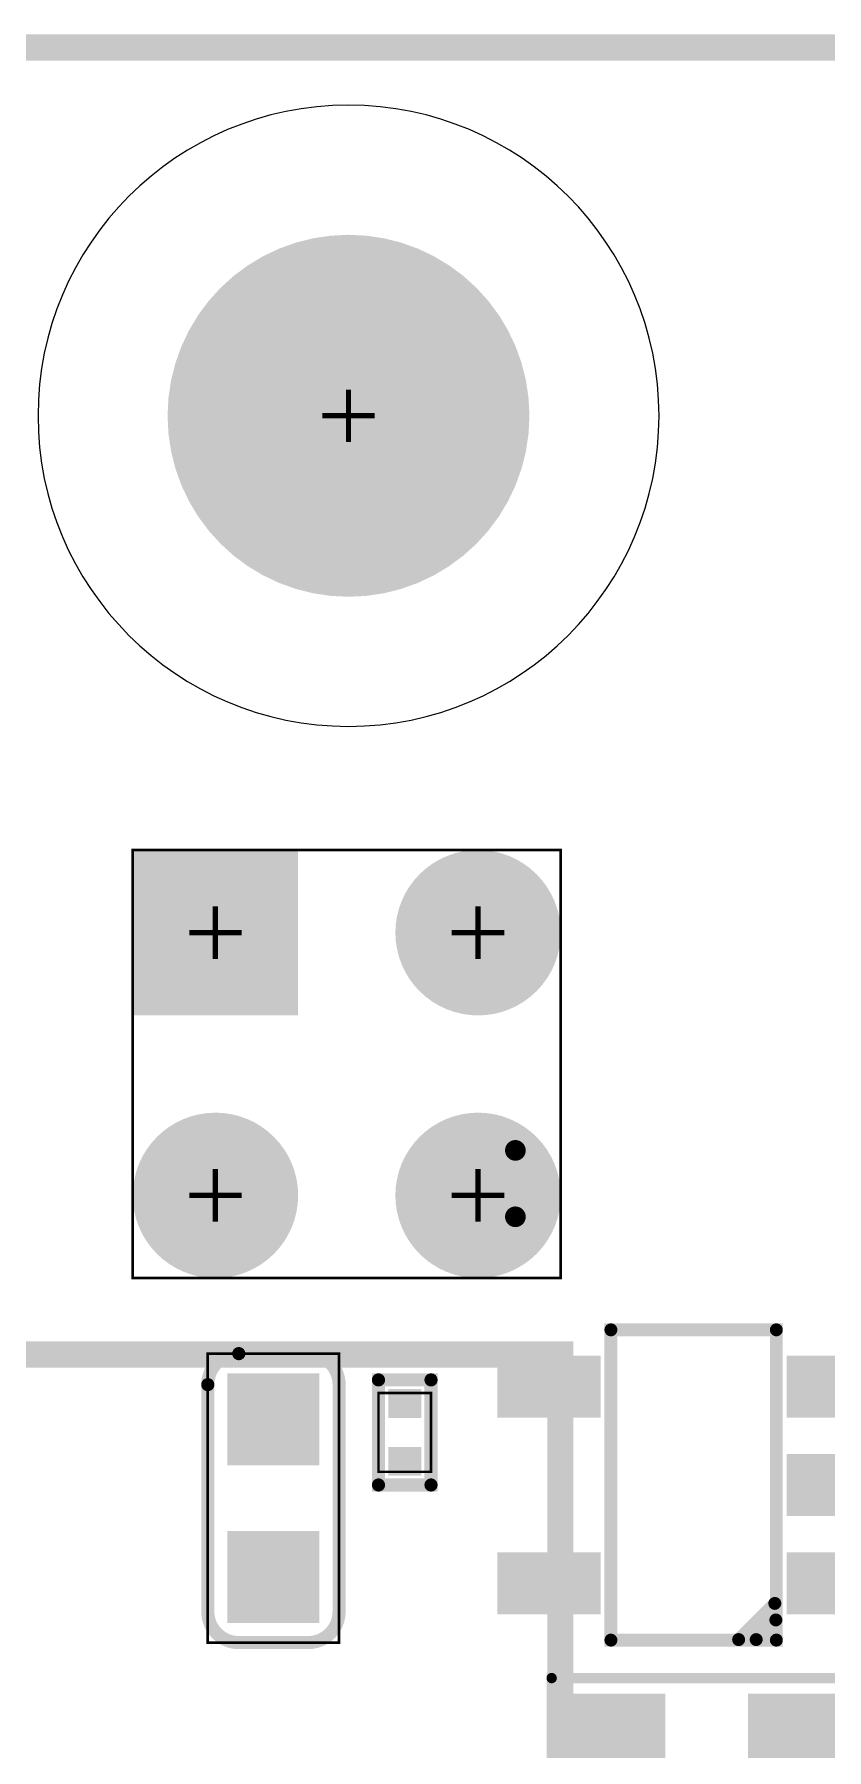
# Model space of a CAD drawing. Extents: x 60 to 160, y 44 to 135.
# Drawn here: x 118.21 to 125.87, y 117.84 to 134.42 of the extents above; entities that cross this region are included whole.
import ezdxf

# ---------------------------------------------------------------- set-up
doc = ezdxf.new("R2010")
doc.units = 0
doc.linetypes.add('KEEPOUT_00001000$0', pattern=[2, 1, 1])
for name, color, linetype in [('BOARD_OUTLINE_00', 255, 'CONTINUOUS'), ('DRIL_NPLTE_THRU_01', 3, 'CONTINUOUS'), ('DRIL_NPLTE_THRU_02', 253, 'CONTINUOUS'), ('DRIL_NPLTE_THRU_03', 4, 'CONTINUOUS'), ('DRIL_NPLTE_THRU_04', 253, 'CONTINUOUS'), ('DRIL_NPLTE_THRU_05', 210, 'CONTINUOUS'), ('DRIL_NPLTE_THRU_06', 253, 'CONTINUOUS'), ('DRIL_NPLTE_THRU_07', 57, 'CONTINUOUS'), ('DRIL_NPLTE_THRU_08', 231, 'CONTINUOUS'), ('DRIL_NPLTE_THRU_09', 253, 'CONTINUOUS'), ('DRIL_NPLTE_THRU_10', 112, 'CONTINUOUS'), ('DRIL_NPLTE_THRU_11', 216, 'CONTINUOUS'), ('DRIL_NPLTE_THRU_12', 5, 'CONTINUOUS'), ('DRIL_PLTE_THRU_01', 3, 'CONTINUOUS'), ('DRIL_PLTE_THRU_02', 253, 'CONTINUOUS'), ('DRIL_PLTE_THRU_03', 4, 'CONTINUOUS'), ('DRIL_PLTE_THRU_04', 253, 'CONTINUOUS'), ('DRIL_PLTE_THRU_05', 210, 'CONTINUOUS'), ('DRIL_PLTE_THRU_06', 253, 'CONTINUOUS'), ('DRIL_PLTE_THRU_07', 57, 'CONTINUOUS'), ('DRIL_PLTE_THRU_08', 231, 'CONTINUOUS'), ('DRIL_PLTE_THRU_09', 253, 'CONTINUOUS'), ('DRIL_PLTE_THRU_10', 112, 'CONTINUOUS'), ('DRIL_PLTE_THRU_11', 216, 'CONTINUOUS'), ('DRIL_PLTE_THRU_12', 5, 'CONTINUOUS'), ('DRIL_SYMBOL', 255, 'CONTINUOUS'), ('KEEPOUT_-1', 255, 'CONTINUOUS'), ('KEEPOUT_01', 43, 'CONTINUOUS'), ('PADS_BOT', 5, 'CONTINUOUS'), ('PADS_INNER', 3, 'CONTINUOUS'), ('PADS_TOP', 3, 'CONTINUOUS'), ('PADS_XR_121', 43, 'CONTINUOUS'), ('PADS_XR_128', 5, 'CONTINUOUS'), ('PART_TOP_2DLINE_00', 255, 'CONTINUOUS'), ('PART_TOP_2DLINE_01', 255, 'CONTINUOUS'), ('PART_TOP_2DLINE_118', 255, 'CONTINUOUS'), ('PART_TOP_2DLINE_119', 255, 'CONTINUOUS'), ('PART_TOP_2DLINE_120', 255, 'CONTINUOUS'), ('PART_TOP_2DLINE_126', 255, 'CONTINUOUS')]:
    doc.layers.add(name, color=color, linetype=linetype)

# ---------------------------------------------------------------- blocks, each defined once
blk = doc.blocks.new('BOARD_62')
at = {"layer": 'BOARD_OUTLINE_00', "const_width": 0.254}
blk.add_lwpolyline([(-3, 71.247506, -0.396432827), (0, 74.247506), (94.190152, 74.247506, -0.365948033), (97.190152, 71.247506), (97.190152, 3, -0.372393427), (94.190152, 0), (0, 0, -0.406057892), (-3, 3)], format="xyb", close=True, dxfattribs=at)
blk = doc.blocks.new('PART_BODY_TOP_16')
at = {"layer": 'KEEPOUT_-1', "linetype": 'KEEPOUT_00001000$0'}
blk.add_lwpolyline([(-3.003, 0, 1), (3.003, 0, 1)], format="xyb", close=True, dxfattribs=at)
at = {"layer": 'KEEPOUT_01', "linetype": 'KEEPOUT_00001000$0'}
blk.add_lwpolyline([(-3.003, 0, 1), (3.003, 0, 1)], format="xyb", close=True, dxfattribs=at)
blk = doc.blocks.new('DRIL_SYMBOL_3$5')
at = {"layer": 'DRIL_SYMBOL', "const_width": 0.0508}
for points in [[(0, -0.254), (0, 0.254)], [(-0.254, 0), (0.254, 0)]]:
    blk.add_lwpolyline(points, dxfattribs=at)
blk = doc.blocks.new('DRIL_HOLE_3$5')
at = {"const_width": 1.75}
blk.add_lwpolyline([(-0.875, 0, 1), (0.875, 0, 1)], format="xyb", close=True, dxfattribs=at)
blk.add_blockref('DRIL_SYMBOL_3$5', (0, 0))
blk = doc.blocks.new('PAD_10')
at = {"const_width": 1.75}
blk.add_lwpolyline([(0, -0.875, 1), (0, 0.875, 1)], format="xyb", close=True, dxfattribs=at)
blk = doc.blocks.new('STK_TOP_108')
at = {"layer": 'DRIL_NPLTE_THRU_01'}
blk.add_blockref('DRIL_HOLE_3$5', (0, 0), dxfattribs=at)
at = {"layer": 'DRIL_NPLTE_THRU_02'}
blk.add_blockref('DRIL_HOLE_3$5', (0, 0), dxfattribs=at)
at = {"layer": 'DRIL_NPLTE_THRU_03'}
blk.add_blockref('DRIL_HOLE_3$5', (0, 0), dxfattribs=at)
at = {"layer": 'DRIL_NPLTE_THRU_04'}
blk.add_blockref('DRIL_HOLE_3$5', (0, 0), dxfattribs=at)
at = {"layer": 'DRIL_NPLTE_THRU_05'}
blk.add_blockref('DRIL_HOLE_3$5', (0, 0), dxfattribs=at)
at = {"layer": 'DRIL_NPLTE_THRU_06'}
blk.add_blockref('DRIL_HOLE_3$5', (0, 0), dxfattribs=at)
at = {"layer": 'DRIL_NPLTE_THRU_07'}
blk.add_blockref('DRIL_HOLE_3$5', (0, 0), dxfattribs=at)
at = {"layer": 'DRIL_NPLTE_THRU_08'}
blk.add_blockref('DRIL_HOLE_3$5', (0, 0), dxfattribs=at)
at = {"layer": 'DRIL_NPLTE_THRU_09'}
blk.add_blockref('DRIL_HOLE_3$5', (0, 0), dxfattribs=at)
at = {"layer": 'DRIL_NPLTE_THRU_10'}
blk.add_blockref('DRIL_HOLE_3$5', (0, 0), dxfattribs=at)
at = {"layer": 'DRIL_NPLTE_THRU_11'}
blk.add_blockref('DRIL_HOLE_3$5', (0, 0), dxfattribs=at)
at = {"layer": 'DRIL_NPLTE_THRU_12'}
blk.add_blockref('DRIL_HOLE_3$5', (0, 0), dxfattribs=at)
at = {"layer": 'PADS_BOT'}
blk.add_blockref('PAD_10', (0, 0), dxfattribs=at)
at = {"layer": 'PADS_INNER'}
blk.add_blockref('PAD_10', (0, 0), dxfattribs=at)
at = {"layer": 'PADS_TOP'}
blk.add_blockref('PAD_10', (0, 0), dxfattribs=at)
blk = doc.blocks.new('SYM_TOP_19')
for name in ['PART_BODY_TOP_16', 'STK_TOP_108']:
    blk.add_blockref(name, (0, 0))
blk = doc.blocks.new('PART_TOP_322')
blk.add_blockref('SYM_TOP_19', (0, 0))
blk = doc.blocks.new('SMOOTH_0$199898')
at = {"const_width": 0.099949}
blk.add_lwpolyline([(-0.049974, 0, 1), (0.049974, 0, 1)], format="xyb", close=True, dxfattribs=at)
blk = doc.blocks.new('SMOOTH_0$0254')
at = {"const_width": 0.0127}
blk.add_lwpolyline([(-0.00635, 0, 1), (0.00635, 0, 1)], format="xyb", close=True, dxfattribs=at)
blk = doc.blocks.new('PART_BODY_TOP_23')
at = {"layer": 'PART_TOP_2DLINE_120', "const_width": 0.0254}
blk.add_lwpolyline([(-0.8, -3.34), (-0.8, 0.8), (3.34, 0.8), (3.34, -3.34)], close=True, dxfattribs=at)
at = {"layer": 'PART_TOP_2DLINE_126', "const_width": 0.2}
blk.add_lwpolyline([(2.901, -2.105), (2.901, -2.747)], dxfattribs=at)
at = {"layer": 'PART_TOP_2DLINE_120'}
for p in [(-0.8, 0.8), (3.34, 0.8), (-0.8, -3.34), (3.34, -3.34)]:
    blk.add_blockref('SMOOTH_0$0254', p, dxfattribs=at)
at = {"layer": 'PART_TOP_2DLINE_126'}
for p in [(2.901, -2.105), (2.901, -2.747)]:
    blk.add_blockref('SMOOTH_0$199898', p, dxfattribs=at)
blk = doc.blocks.new('DRIL_SYMBOL_0$889')
at = {"layer": 'DRIL_SYMBOL', "const_width": 0.0508}
for points in [[(0, -0.254), (0, 0.254)], [(-0.254, 0), (0.254, 0)]]:
    blk.add_lwpolyline(points, dxfattribs=at)
blk = doc.blocks.new('DRIL_HOLE_0$889')
at = {"const_width": 0.4445}
blk.add_lwpolyline([(-0.22225, 0, 1), (0.22225, 0, 1)], format="xyb", close=True, dxfattribs=at)
blk.add_blockref('DRIL_SYMBOL_0$889', (0, 0))
blk = doc.blocks.new('PAD_33')
at = {"const_width": 0.635}
blk.add_lwpolyline([(0, -0.3175, 1), (0, 0.3175, 1)], format="xyb", close=True, dxfattribs=at)
blk = doc.blocks.new('PAD_23')
at = {"const_width": 0.799973}
blk.add_lwpolyline([(0, -0.399986, 1), (0, 0.399986, 1)], format="xyb", close=True, dxfattribs=at)
blk = doc.blocks.new('STK_TOP_406')
at = {"layer": 'DRIL_PLTE_THRU_01'}
blk.add_blockref('DRIL_HOLE_0$889', (0, 0), dxfattribs=at)
at = {"layer": 'DRIL_PLTE_THRU_02'}
blk.add_blockref('DRIL_HOLE_0$889', (0, 0), dxfattribs=at)
at = {"layer": 'DRIL_PLTE_THRU_03'}
blk.add_blockref('DRIL_HOLE_0$889', (0, 0), dxfattribs=at)
at = {"layer": 'DRIL_PLTE_THRU_04'}
blk.add_blockref('DRIL_HOLE_0$889', (0, 0), dxfattribs=at)
at = {"layer": 'DRIL_PLTE_THRU_05'}
blk.add_blockref('DRIL_HOLE_0$889', (0, 0), dxfattribs=at)
at = {"layer": 'DRIL_PLTE_THRU_06'}
blk.add_blockref('DRIL_HOLE_0$889', (0, 0), dxfattribs=at)
at = {"layer": 'DRIL_PLTE_THRU_07'}
blk.add_blockref('DRIL_HOLE_0$889', (0, 0), dxfattribs=at)
at = {"layer": 'DRIL_PLTE_THRU_08'}
blk.add_blockref('DRIL_HOLE_0$889', (0, 0), dxfattribs=at)
at = {"layer": 'DRIL_PLTE_THRU_09'}
blk.add_blockref('DRIL_HOLE_0$889', (0, 0), dxfattribs=at)
at = {"layer": 'DRIL_PLTE_THRU_10'}
blk.add_blockref('DRIL_HOLE_0$889', (0, 0), dxfattribs=at)
at = {"layer": 'DRIL_PLTE_THRU_11'}
blk.add_blockref('DRIL_HOLE_0$889', (0, 0), dxfattribs=at)
at = {"layer": 'DRIL_PLTE_THRU_12'}
blk.add_blockref('DRIL_HOLE_0$889', (0, 0), dxfattribs=at)
at = {"layer": 'PADS_BOT'}
blk.add_blockref('PAD_23', (0, 0), dxfattribs=at)
at = {"layer": 'PADS_INNER'}
blk.add_blockref('PAD_33', (0, 0), dxfattribs=at)
at = {"layer": 'PADS_TOP'}
blk.add_blockref('PAD_23', (0, 0), dxfattribs=at)
at = {"layer": 'PADS_XR_121'}
blk.add_blockref('PAD_23', (0, 0), dxfattribs=at)
at = {"layer": 'PADS_XR_128'}
blk.add_blockref('PAD_23', (0, 0), dxfattribs=at)
blk = doc.blocks.new('PAD_35')
at = {"const_width": 1.599996}
blk.add_lwpolyline([(-0.799998, 0), (0.799998, 0)], dxfattribs=at)
blk = doc.blocks.new('STK_TOP_407')
at = {"layer": 'DRIL_PLTE_THRU_01'}
blk.add_blockref('DRIL_HOLE_0$889', (0, 0), dxfattribs=at)
at = {"layer": 'DRIL_PLTE_THRU_02'}
blk.add_blockref('DRIL_HOLE_0$889', (0, 0), dxfattribs=at)
at = {"layer": 'DRIL_PLTE_THRU_03'}
blk.add_blockref('DRIL_HOLE_0$889', (0, 0), dxfattribs=at)
at = {"layer": 'DRIL_PLTE_THRU_04'}
blk.add_blockref('DRIL_HOLE_0$889', (0, 0), dxfattribs=at)
at = {"layer": 'DRIL_PLTE_THRU_05'}
blk.add_blockref('DRIL_HOLE_0$889', (0, 0), dxfattribs=at)
at = {"layer": 'DRIL_PLTE_THRU_06'}
blk.add_blockref('DRIL_HOLE_0$889', (0, 0), dxfattribs=at)
at = {"layer": 'DRIL_PLTE_THRU_07'}
blk.add_blockref('DRIL_HOLE_0$889', (0, 0), dxfattribs=at)
at = {"layer": 'DRIL_PLTE_THRU_08'}
blk.add_blockref('DRIL_HOLE_0$889', (0, 0), dxfattribs=at)
at = {"layer": 'DRIL_PLTE_THRU_09'}
blk.add_blockref('DRIL_HOLE_0$889', (0, 0), dxfattribs=at)
at = {"layer": 'DRIL_PLTE_THRU_10'}
blk.add_blockref('DRIL_HOLE_0$889', (0, 0), dxfattribs=at)
at = {"layer": 'DRIL_PLTE_THRU_11'}
blk.add_blockref('DRIL_HOLE_0$889', (0, 0), dxfattribs=at)
at = {"layer": 'DRIL_PLTE_THRU_12'}
blk.add_blockref('DRIL_HOLE_0$889', (0, 0), dxfattribs=at)
at = {"layer": 'PADS_BOT'}
blk.add_blockref('PAD_35', (0, 0), dxfattribs=at)
at = {"layer": 'PADS_INNER'}
blk.add_blockref('PAD_35', (0, 0), dxfattribs=at)
at = {"layer": 'PADS_TOP'}
blk.add_blockref('PAD_35', (0, 0), dxfattribs=at)
at = {"layer": 'PADS_XR_121'}
blk.add_blockref('PAD_35', (0, 0), dxfattribs=at)
at = {"layer": 'PADS_XR_128'}
blk.add_blockref('PAD_35', (0, 0), dxfattribs=at)
blk = doc.blocks.new('SYM_TOP_26')
for name, p in [('STK_TOP_407', (0, 0)), ('PART_BODY_TOP_23', (0, 0)), ('STK_TOP_406', (2.54, 0)), ('STK_TOP_406', (0, -2.54)), ('STK_TOP_406', (2.54, -2.54))]:
    blk.add_blockref(name, p)
blk = doc.blocks.new('PART_TOP_335')
blk.add_blockref('SYM_TOP_26', (0, 0))
blk = doc.blocks.new('SMOOTH_0$127')
at = {"const_width": 0.0635}
blk.add_lwpolyline([(-0.03175, 0, 1), (0.03175, 0, 1)], format="xyb", close=True, dxfattribs=at)
blk = doc.blocks.new('PART_BODY_TOP_6')
at = {"layer": 'PART_TOP_2DLINE_01', "const_width": 0.127}
blk.add_lwpolyline([(1.397, 0.335, 0.414214), (1.097, 0.635), (-1.097, 0.635, 0.414214), (-1.397, 0.335), (-1.397, -0.335, 0.414214), (-1.097, -0.635), (1.097, -0.635, 0.414214), (1.397, -0.335)], format="xyb", close=True, dxfattribs=at)
at = {"layer": 'PART_TOP_2DLINE_118', "const_width": 0.0254}
blk.add_lwpolyline([(1.397, -0.635), (-1.397, -0.635), (-1.397, 0.635), (1.397, 0.635)], close=True, dxfattribs=at)
at = {"layer": 'PART_TOP_2DLINE_119', "const_width": 0.0254}
blk.add_lwpolyline([(1.397, -0.635), (-1.397, -0.635), (-1.397, 0.635), (1.397, 0.635)], close=True, dxfattribs=at)
at = {"layer": 'PART_TOP_2DLINE_01'}
for p in [(1.097, 0.635), (1.397, 0.335)]:
    blk.add_blockref('SMOOTH_0$127', p, dxfattribs=at)
at = {"layer": 'PART_TOP_2DLINE_118'}
for p in [(-1.397, 0.635), (1.397, 0.635), (-1.397, -0.635), (1.397, -0.635)]:
    blk.add_blockref('SMOOTH_0$0254', p, dxfattribs=at)
at = {"layer": 'PART_TOP_2DLINE_119'}
for p in [(-1.397, 0.635), (1.397, 0.635), (-1.397, -0.635), (1.397, -0.635)]:
    blk.add_blockref('SMOOTH_0$0254', p, dxfattribs=at)
blk = doc.blocks.new('DRIL_HOLE_0')
blk.add_lwpolyline([(0, 0, 1), (0, 0, 1)], format="xyb", close=True)
blk = doc.blocks.new('PAD_0')
blk.add_lwpolyline([(0, 0, 1), (0, 0, 1)], format="xyb", close=True)
blk = doc.blocks.new('PAD_2')
at = {"const_width": 0.889}
blk.add_lwpolyline([(-0.4445, 0), (0.4445, 0)], dxfattribs=at)
blk = doc.blocks.new('STK_TOP_94')
at = {"layer": 'DRIL_PLTE_THRU_01'}
blk.add_blockref('DRIL_HOLE_0', (0, 0), dxfattribs=at)
at = {"layer": 'DRIL_PLTE_THRU_02'}
blk.add_blockref('DRIL_HOLE_0', (0, 0), dxfattribs=at)
at = {"layer": 'DRIL_PLTE_THRU_03'}
blk.add_blockref('DRIL_HOLE_0', (0, 0), dxfattribs=at)
at = {"layer": 'DRIL_PLTE_THRU_04'}
blk.add_blockref('DRIL_HOLE_0', (0, 0), dxfattribs=at)
at = {"layer": 'DRIL_PLTE_THRU_05'}
blk.add_blockref('DRIL_HOLE_0', (0, 0), dxfattribs=at)
at = {"layer": 'DRIL_PLTE_THRU_06'}
blk.add_blockref('DRIL_HOLE_0', (0, 0), dxfattribs=at)
at = {"layer": 'DRIL_PLTE_THRU_07'}
blk.add_blockref('DRIL_HOLE_0', (0, 0), dxfattribs=at)
at = {"layer": 'DRIL_PLTE_THRU_08'}
blk.add_blockref('DRIL_HOLE_0', (0, 0), dxfattribs=at)
at = {"layer": 'DRIL_PLTE_THRU_09'}
blk.add_blockref('DRIL_HOLE_0', (0, 0), dxfattribs=at)
at = {"layer": 'DRIL_PLTE_THRU_10'}
blk.add_blockref('DRIL_HOLE_0', (0, 0), dxfattribs=at)
at = {"layer": 'DRIL_PLTE_THRU_11'}
blk.add_blockref('DRIL_HOLE_0', (0, 0), dxfattribs=at)
at = {"layer": 'DRIL_PLTE_THRU_12'}
blk.add_blockref('DRIL_HOLE_0', (0, 0), dxfattribs=at)
at = {"layer": 'PADS_BOT'}
blk.add_blockref('PAD_0', (0, 0), dxfattribs=at)
at = {"layer": 'PADS_INNER'}
blk.add_blockref('PAD_0', (0, 0), dxfattribs=at)
at = {"layer": 'PADS_TOP', "rotation": 90}
blk.add_blockref('PAD_2', (0, 0), dxfattribs=at)
blk = doc.blocks.new('SYM_TOP_9')
for name, p in [('STK_TOP_94', (-0.762, 0)), ('STK_TOP_94', (0.762, 0)), ('PART_BODY_TOP_6', (0, 0))]:
    blk.add_blockref(name, p)
blk = doc.blocks.new('PART_TOP_712')
blk.add_blockref('SYM_TOP_9', (0, 0))
blk = doc.blocks.new('SMOOTH_0$1')
at = {"const_width": 0.05}
blk.add_lwpolyline([(-0.025, 0, 1), (0.025, 0, 1)], format="xyb", close=True, dxfattribs=at)
blk = doc.blocks.new('PART_BODY_TOP_42304')
at = {"layer": 'PART_TOP_2DLINE_01', "const_width": 0.1}
blk.add_lwpolyline([(-1.5, 0.8), (1.5, 0.8), (1.5, -0.8), (-1.5, -0.8)], close=True, dxfattribs=at)
at = {"layer": 'PART_TOP_2DLINE_01'}
for p in [(-1.5, 0.8), (1.5, 0.8), (-1.5, -0.8), (1.5, -0.8)]:
    blk.add_blockref('SMOOTH_0$1', p, dxfattribs=at)
blk = doc.blocks.new('PAD_94')
at = {"const_width": 0.9}
blk.add_lwpolyline([(-0.65, 0), (0.65, 0)], dxfattribs=at)
blk = doc.blocks.new('STK_TOP_159')
at = {"layer": 'DRIL_PLTE_THRU_01'}
blk.add_blockref('DRIL_HOLE_0', (0, 0), dxfattribs=at)
at = {"layer": 'DRIL_PLTE_THRU_02'}
blk.add_blockref('DRIL_HOLE_0', (0, 0), dxfattribs=at)
at = {"layer": 'DRIL_PLTE_THRU_03'}
blk.add_blockref('DRIL_HOLE_0', (0, 0), dxfattribs=at)
at = {"layer": 'DRIL_PLTE_THRU_04'}
blk.add_blockref('DRIL_HOLE_0', (0, 0), dxfattribs=at)
at = {"layer": 'DRIL_PLTE_THRU_05'}
blk.add_blockref('DRIL_HOLE_0', (0, 0), dxfattribs=at)
at = {"layer": 'DRIL_PLTE_THRU_06'}
blk.add_blockref('DRIL_HOLE_0', (0, 0), dxfattribs=at)
at = {"layer": 'DRIL_PLTE_THRU_07'}
blk.add_blockref('DRIL_HOLE_0', (0, 0), dxfattribs=at)
at = {"layer": 'DRIL_PLTE_THRU_08'}
blk.add_blockref('DRIL_HOLE_0', (0, 0), dxfattribs=at)
at = {"layer": 'DRIL_PLTE_THRU_09'}
blk.add_blockref('DRIL_HOLE_0', (0, 0), dxfattribs=at)
at = {"layer": 'DRIL_PLTE_THRU_10'}
blk.add_blockref('DRIL_HOLE_0', (0, 0), dxfattribs=at)
at = {"layer": 'DRIL_PLTE_THRU_11'}
blk.add_blockref('DRIL_HOLE_0', (0, 0), dxfattribs=at)
at = {"layer": 'DRIL_PLTE_THRU_12'}
blk.add_blockref('DRIL_HOLE_0', (0, 0), dxfattribs=at)
at = {"layer": 'PADS_BOT'}
blk.add_blockref('PAD_0', (0, 0), dxfattribs=at)
at = {"layer": 'PADS_INNER'}
blk.add_blockref('PAD_0', (0, 0), dxfattribs=at)
at = {"layer": 'PADS_TOP', "rotation": 90}
blk.add_blockref('PAD_94', (0, 0), dxfattribs=at)
blk = doc.blocks.new('SYM_TOP_73')
for name, p in [('STK_TOP_159', (-0.85, 0)), ('STK_TOP_159', (0.85, 0)), ('PART_BODY_TOP_42304', (0, 0))]:
    blk.add_blockref(name, p)
blk = doc.blocks.new('PART_TOP_765')
blk.add_blockref('SYM_TOP_73', (0, 0))
blk = doc.blocks.new('SMOOTH_0$125')
at = {"const_width": 0.0625}
blk.add_lwpolyline([(-0.03125, 0, 1), (0.03125, 0, 1)], format="xyb", close=True, dxfattribs=at)
blk = doc.blocks.new('PART_BODY_TOP_42306')
at = {"layer": 'PART_TOP_2DLINE_00', "const_width": 0.125}
blk.add_lwpolyline([(-1.5, -0.8), (-1.5, 0.8), (1.5, 0.8), (1.5, -0.8)], close=True, dxfattribs=at)
for points in [[(-1.495, -0.435), (-1.145, -0.785)], [(-1.495, -0.605), (-1.305, -0.795)]]:
    blk.add_lwpolyline(points, dxfattribs=at)
at = {"layer": 'PART_TOP_2DLINE_126', "const_width": 0.125}
blk.add_lwpolyline([(-2.148, -1.837, 1), (-1.522, -1.837, 1)], format="xyb", close=True, dxfattribs=at)
at = {"layer": 'PART_TOP_2DLINE_00'}
for p in [(-1.5, 0.8), (1.5, 0.8), (-1.495, -0.435), (-1.495, -0.605), (-1.5, -0.8), (-1.305, -0.795), (-1.145, -0.785), (1.5, -0.8)]:
    blk.add_blockref('SMOOTH_0$125', p, dxfattribs=at)
blk = doc.blocks.new('PAD_99')
at = {"const_width": 0.6}
blk.add_lwpolyline([(-0.5, 0), (0.5, 0)], dxfattribs=at)
blk = doc.blocks.new('STK_TOP_244')
at = {"layer": 'DRIL_NPLTE_THRU_01'}
blk.add_blockref('DRIL_HOLE_0', (0, 0), dxfattribs=at)
at = {"layer": 'DRIL_NPLTE_THRU_02'}
blk.add_blockref('DRIL_HOLE_0', (0, 0), dxfattribs=at)
at = {"layer": 'DRIL_NPLTE_THRU_03'}
blk.add_blockref('DRIL_HOLE_0', (0, 0), dxfattribs=at)
at = {"layer": 'DRIL_NPLTE_THRU_04'}
blk.add_blockref('DRIL_HOLE_0', (0, 0), dxfattribs=at)
at = {"layer": 'DRIL_NPLTE_THRU_05'}
blk.add_blockref('DRIL_HOLE_0', (0, 0), dxfattribs=at)
at = {"layer": 'DRIL_NPLTE_THRU_06'}
blk.add_blockref('DRIL_HOLE_0', (0, 0), dxfattribs=at)
at = {"layer": 'DRIL_NPLTE_THRU_07'}
blk.add_blockref('DRIL_HOLE_0', (0, 0), dxfattribs=at)
at = {"layer": 'DRIL_NPLTE_THRU_08'}
blk.add_blockref('DRIL_HOLE_0', (0, 0), dxfattribs=at)
at = {"layer": 'DRIL_NPLTE_THRU_09'}
blk.add_blockref('DRIL_HOLE_0', (0, 0), dxfattribs=at)
at = {"layer": 'DRIL_NPLTE_THRU_10'}
blk.add_blockref('DRIL_HOLE_0', (0, 0), dxfattribs=at)
at = {"layer": 'DRIL_NPLTE_THRU_11'}
blk.add_blockref('DRIL_HOLE_0', (0, 0), dxfattribs=at)
at = {"layer": 'DRIL_NPLTE_THRU_12'}
blk.add_blockref('DRIL_HOLE_0', (0, 0), dxfattribs=at)
at = {"layer": 'PADS_BOT'}
blk.add_blockref('PAD_0', (0, 0), dxfattribs=at)
at = {"layer": 'PADS_INNER'}
blk.add_blockref('PAD_0', (0, 0), dxfattribs=at)
at = {"layer": 'PADS_TOP', "rotation": 90}
blk.add_blockref('PAD_99', (0, 0), dxfattribs=at)
blk = doc.blocks.new('SYM_TOP_75')
for name, p in [('STK_TOP_244', (-0.95, 1.4)), ('STK_TOP_244', (0.95, 1.4)), ('PART_BODY_TOP_42306', (0, 0)), ('STK_TOP_244', (-0.95, -1.4)), ('STK_TOP_244', (0, -1.4)), ('STK_TOP_244', (0.95, -1.4))]:
    blk.add_blockref(name, p)
blk = doc.blocks.new('PART_TOP_769')
blk.add_blockref('SYM_TOP_75', (0, 0))
blk = doc.blocks.new('PART_BODY_TOP_36')
at = {"layer": 'PART_TOP_2DLINE_01', "const_width": 0.127}
blk.add_lwpolyline([(-0.508, 0.254), (0.508, 0.254), (0.508, -0.254), (-0.508, -0.254)], close=True, dxfattribs=at)
at = {"layer": 'PART_TOP_2DLINE_118', "const_width": 0.0254}
blk.add_lwpolyline([(-0.381, 0.254), (0.381, 0.254), (0.381, -0.254), (-0.381, -0.254)], close=True, dxfattribs=at)
at = {"layer": 'PART_TOP_2DLINE_119', "const_width": 0.0254}
blk.add_lwpolyline([(-0.381, 0.254), (0.381, 0.254), (0.381, -0.254), (-0.381, -0.254)], close=True, dxfattribs=at)
at = {"layer": 'PART_TOP_2DLINE_01'}
for p in [(-0.508, 0.254), (0.508, 0.254), (-0.508, -0.254), (0.508, -0.254)]:
    blk.add_blockref('SMOOTH_0$127', p, dxfattribs=at)
at = {"layer": 'PART_TOP_2DLINE_118'}
for p in [(-0.381, 0.254), (0.381, 0.254), (-0.381, -0.254), (0.381, -0.254)]:
    blk.add_blockref('SMOOTH_0$0254', p, dxfattribs=at)
at = {"layer": 'PART_TOP_2DLINE_119'}
for p in [(-0.381, 0.254), (0.381, 0.254), (-0.381, -0.254), (0.381, -0.254)]:
    blk.add_blockref('SMOOTH_0$0254', p, dxfattribs=at)
blk = doc.blocks.new('PAD_3')
at = {"const_width": 0.2794}
blk.add_lwpolyline([(-0.15875, 0), (0.15875, 0)], dxfattribs=at)
blk = doc.blocks.new('STK_TOP_90')
at = {"layer": 'DRIL_PLTE_THRU_01'}
blk.add_blockref('DRIL_HOLE_0', (0, 0), dxfattribs=at)
at = {"layer": 'DRIL_PLTE_THRU_02'}
blk.add_blockref('DRIL_HOLE_0', (0, 0), dxfattribs=at)
at = {"layer": 'DRIL_PLTE_THRU_03'}
blk.add_blockref('DRIL_HOLE_0', (0, 0), dxfattribs=at)
at = {"layer": 'DRIL_PLTE_THRU_04'}
blk.add_blockref('DRIL_HOLE_0', (0, 0), dxfattribs=at)
at = {"layer": 'DRIL_PLTE_THRU_05'}
blk.add_blockref('DRIL_HOLE_0', (0, 0), dxfattribs=at)
at = {"layer": 'DRIL_PLTE_THRU_06'}
blk.add_blockref('DRIL_HOLE_0', (0, 0), dxfattribs=at)
at = {"layer": 'DRIL_PLTE_THRU_07'}
blk.add_blockref('DRIL_HOLE_0', (0, 0), dxfattribs=at)
at = {"layer": 'DRIL_PLTE_THRU_08'}
blk.add_blockref('DRIL_HOLE_0', (0, 0), dxfattribs=at)
at = {"layer": 'DRIL_PLTE_THRU_09'}
blk.add_blockref('DRIL_HOLE_0', (0, 0), dxfattribs=at)
at = {"layer": 'DRIL_PLTE_THRU_10'}
blk.add_blockref('DRIL_HOLE_0', (0, 0), dxfattribs=at)
at = {"layer": 'DRIL_PLTE_THRU_11'}
blk.add_blockref('DRIL_HOLE_0', (0, 0), dxfattribs=at)
at = {"layer": 'DRIL_PLTE_THRU_12'}
blk.add_blockref('DRIL_HOLE_0', (0, 0), dxfattribs=at)
at = {"layer": 'PADS_BOT'}
blk.add_blockref('PAD_0', (0, 0), dxfattribs=at)
at = {"layer": 'PADS_INNER'}
blk.add_blockref('PAD_0', (0, 0), dxfattribs=at)
at = {"layer": 'PADS_TOP', "rotation": 90}
blk.add_blockref('PAD_3', (0, 0), dxfattribs=at)
blk = doc.blocks.new('SYM_TOP_39')
for name, p in [('PART_BODY_TOP_36', (0, 0)), ('STK_TOP_90', (-0.2794, 0)), ('STK_TOP_90', (0.2794, 0))]:
    blk.add_blockref(name, p)
blk = doc.blocks.new('PART_TOP_828')
blk.add_blockref('SYM_TOP_39', (0, 0))
blk = doc.blocks.new('SMOOTH_0$254')
at = {"const_width": 0.127}
blk.add_lwpolyline([(-0.0635, 0, 1), (0.0635, 0, 1)], format="xyb", close=True, dxfattribs=at)
blk = doc.blocks.new('PART_BODY_TOP_42357')
at = {"layer": 'PART_TOP_2DLINE_01', "const_width": 0.254}
blk.add_lwpolyline([(-19.98, 19.95), (20.01, 19.95), (20.01, -20.06), (-19.98, -20.06)], close=True, dxfattribs=at)
at = {"layer": 'PART_TOP_2DLINE_01'}
blk.add_blockref('SMOOTH_0$254', (20.01, 19.95), dxfattribs=at)
blk = doc.blocks.new('SYM_TOP_77')
blk.add_blockref('PART_BODY_TOP_42357', (0, 0))
blk = doc.blocks.new('PART_TOP_830')
blk.add_blockref('SYM_TOP_77', (0, 0))

msp = doc.modelspace()

# ---------------------------------------------------------------- block references
for name, p in [('BOARD_62', (62.704, 60.048)), ('PART_TOP_322', (121.249, 130.734)), ('PART_TOP_335', (119.962, 125.736)), ('PART_TOP_830', (103.288, 101.707)), ('PART_TOP_765', (124.714, 117.729))]:
    msp.add_blockref(name, p)
at = {"rotation": 90}
for name, p in [('PART_TOP_769', (124.587, 120.396)), ('PART_TOP_712', (120.523, 120.269)), ('PART_TOP_828', (121.793, 120.904))]:
    msp.add_blockref(name, p, dxfattribs=at)

doc.saveas('drawing.dxf')
